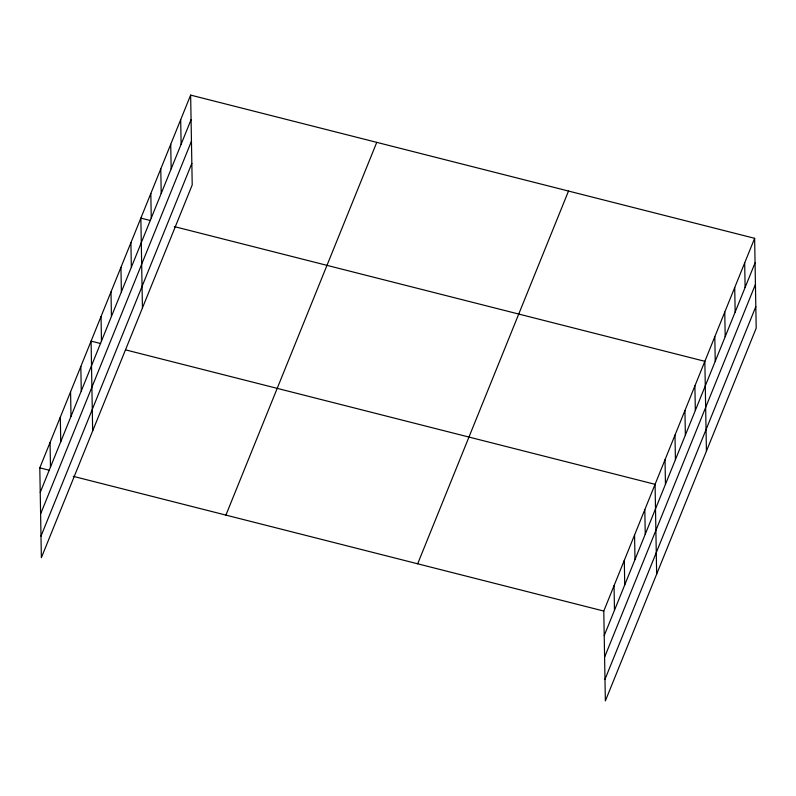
<?xml version="1.0" encoding="UTF-8"?>
<svg xmlns="http://www.w3.org/2000/svg" width="796" height="796" viewBox="0 0 796 796"><rect width="100%" height="100%" fill="white"/><g stroke="black" fill="none" stroke-linecap="round" stroke-linejoin="round"><path stroke-width="1.19" d="M190.642 95.102L192.214 184.941L41.372 557.688L39.8 467.839L190.642 95.102L754.628 238.312L756.2 328.161L605.358 700.898L603.786 611.059L754.628 238.312M40.228 492.406L191.07 119.659M40.606 513.947L191.448 141.21M40.994 536.146L191.836 163.399M225.915 515.102L376.757 142.355M417.671 563.797L568.513 191.05M604.214 635.616L755.056 262.879M604.592 657.168L755.434 284.421M604.98 679.356L755.822 306.619M150.414 220.532L140.862 218.104L142.434 307.952M174.274 226.581L704.848 361.314L706.42 451.163M100.634 343.534L91.092 341.106L92.654 430.954M125.688 349.892L655.078 484.326L656.64 574.165M39.8 467.839L49.342 470.267M73.202 476.326L603.786 611.059M744.678 262.909L745.106 287.475M734.718 287.515L735.146 312.082M724.768 312.112L725.196 336.678M714.808 336.718L715.236 361.285M694.898 385.921L695.326 410.487M684.938 410.517L685.366 435.084M674.988 435.123L675.416 459.68M665.028 459.72L665.456 484.286M644.82 509.669L645.248 534.235M634.561 535.012L634.989 559.578M624.303 560.364L624.731 584.931M614.044 585.707L614.472 610.273M180.692 119.698L181.12 144.265M170.732 144.305L171.16 168.861M160.782 168.901L161.21 193.468M150.822 193.498L151.25 218.064M130.912 242.7L131.34 267.267M120.952 267.307L121.38 291.873M111.002 291.903L111.43 316.47M101.042 316.51L101.47 341.076M80.834 366.459L81.262 391.025M70.575 391.801L71.003 416.368M60.317 417.154L60.745 441.71M50.058 442.496L50.486 467.063"/></g></svg>
